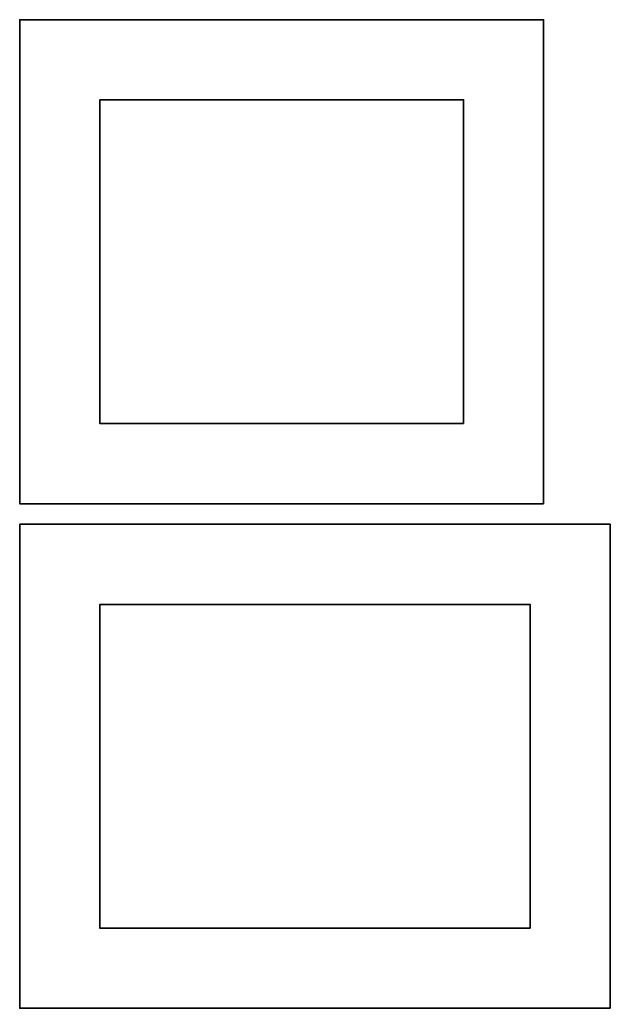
# Model space of a CAD drawing. Header units: inches. Extents: x 63 to 542, y -1181 to -378.
import ezdxf

# ---------------------------------------------------------------- set-up
doc = ezdxf.new("R2010")
doc.units = ezdxf.units.IN
doc.header["$MEASUREMENT"] = 0
doc.layers.add('1800 outline', color=7, linetype='Continuous')

msp = doc.modelspace()

# ---------------------------------------------------------------- linework, layer by layer
at = {"layer": '1800 outline', "color": 250, "lineweight": 35}
for points in [[(487.71, -770.8), (62.71, -770.8), (62.71, -377.8), (487.71, -377.8), (487.71, -770.8)], [(422.71, -705.8), (127.71, -705.8), (127.71, -442.8), (422.71, -442.8), (422.71, -705.8)], [(541.71, -1180.53), (62.71, -1180.53), (62.71, -787.53), (541.71, -787.53), (541.71, -1180.53)], [(476.71, -1115.53), (127.71, -1115.53), (127.71, -852.53), (476.71, -852.53), (476.71, -1115.53)]]:
    msp.add_lwpolyline(points, dxfattribs=at)

doc.saveas('drawing.dxf')
